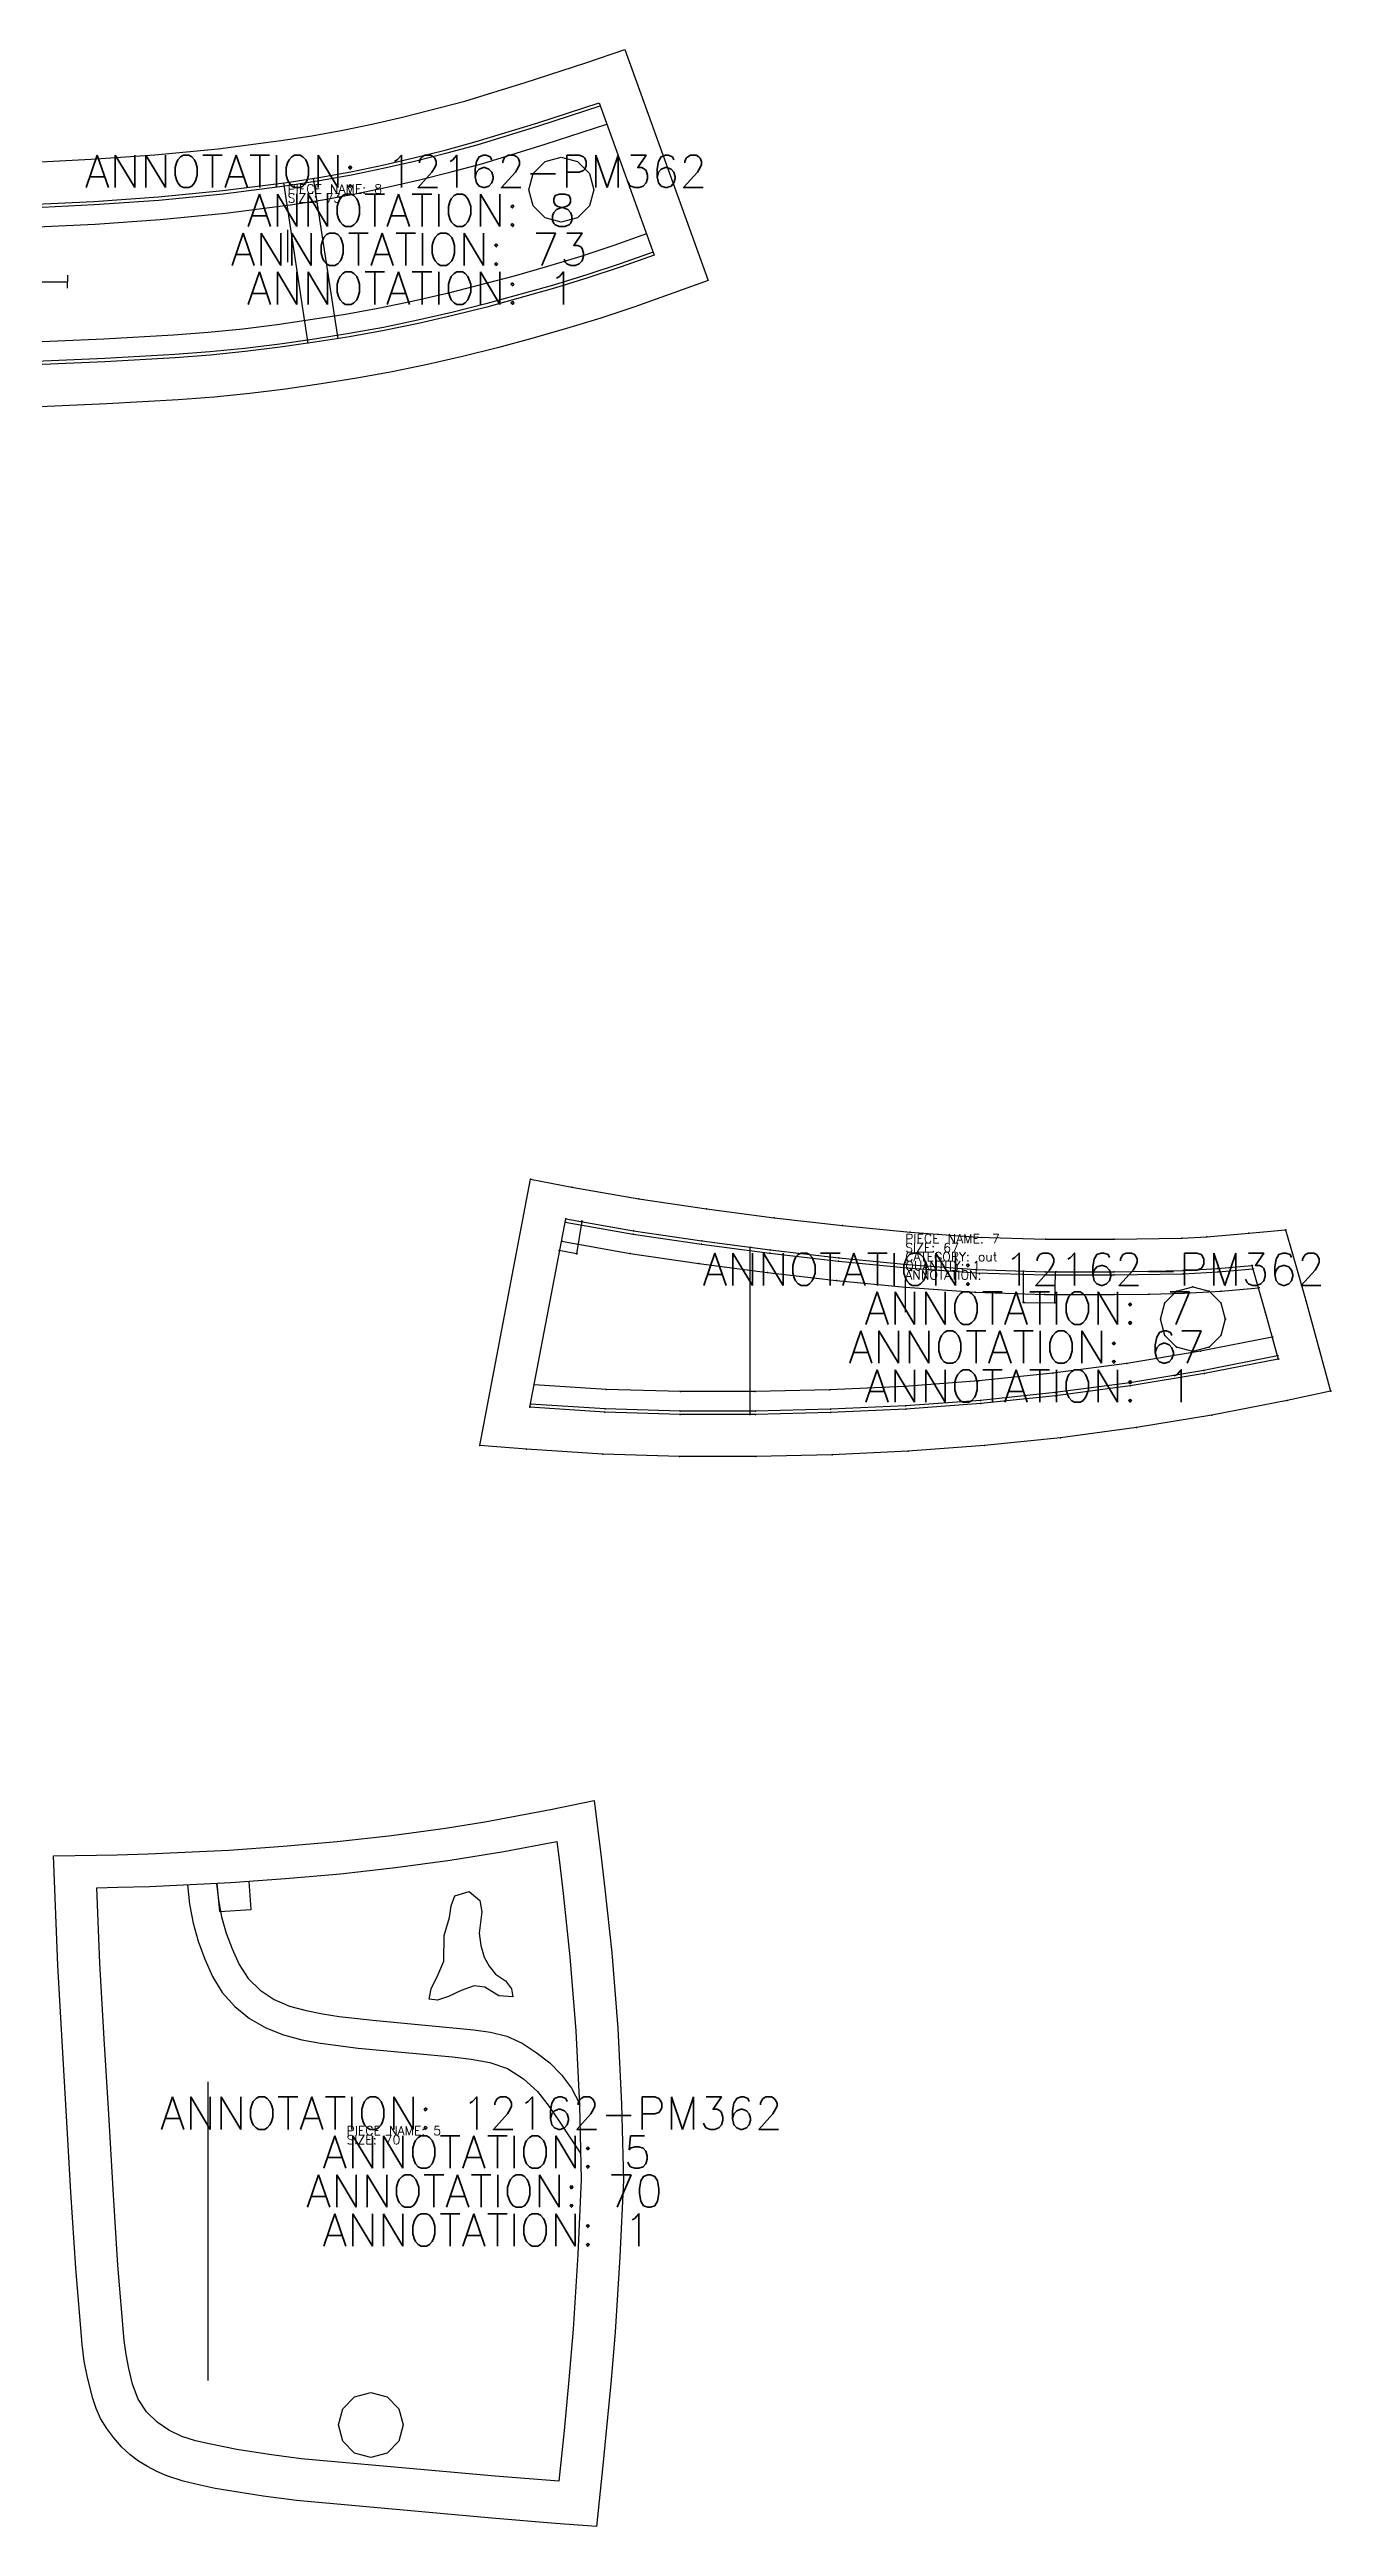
# Model space of a CAD drawing. Extents: x 0 to 3491, y 0 to 2996.
# Drawn here: x 2840 to 3235, y 1453 to 2217 of the extents above; entities that cross this region are included whole.
import ezdxf

# ---------------------------------------------------------------- set-up
doc = ezdxf.new("R2010")
doc.units = 0
for name, color, linetype in [('1', 7, 'CONTINUOUS'), ('14', 7, 'CONTINUOUS'), ('2', 7, 'CONTINUOUS'), ('3', 2, 'CONTINUOUS'), ('5', 5, 'CONTINUOUS'), ('7', 5, 'CONTINUOUS'), ('8', 4, 'CONTINUOUS')]:
    doc.layers.add(name, color=color, linetype=linetype)
doc.styles.get("Standard").update_dxf_attribs({"font": 'txt', "bigfont": ' '})

# ---------------------------------------------------------------- blocks, each defined once
blk = doc.blocks.new('BLK_5_3')
at = {"layer": '1'}
blk.add_lwpolyline([(84.3679, 45.8817), (79.7943, 46.6794), (75.177, 47.6908), (69.9426, 48.9189), (64.8761, 50.5889), (61.8759, 51.8926), (58.974, 53.3938), (56.2173, 55.0932), (53.6367, 57.0369), (50.9857, 59.5238), (48.573, 62.2468), (46.3958, 65.1611), (44.515, 68.267), (43.175, 71.2649), (42.1096, 74.3857), (40.5017, 80.8722), (39.4586, 85.8806), (38.832, 90.9892), (36.8219, 114.5916), (35.3646, 138.037), (34.0325, 161.4724), (32.6464, 184.5284), (31.307, 207.8603), (30.3451, 231.4233), (30, 241.6844), (43.208, 241.8575), (49.5852, 241.975), (59.1201, 242.2456), (83.9862, 243.4345), (100.7373, 244.6312), (117.463, 246.1211), (134.1845, 247.9607), (150.8547, 250.1979), (163.0041, 252.1414), (183.1665, 255.9451), (196.687, 258.6902), (198.8534, 241.2621), (200.0109, 231.5081), (202.1426, 211.7654), (203.9904, 188.5651), (205.1147, 165.1531), (205.7147, 141.7374), (204.6215, 118.0748), (203.1784, 94.8142), (201.8475, 79.023), (200.3088, 63.2476), (199.3365, 53.7623), (197.34, 34.941), (184.768, 35.8927), (165.0726, 37.4654), (104.8822, 42.9015), (94.6081, 44.2532), (84.3679, 45.8817)], close=True, dxfattribs=at)
at = {"layer": '14'}
blk.add_lwpolyline([(86.5463, 58.6987), (77.9885, 60.3833), (73.7194, 61.381), (69.5745, 62.7124), (65.5535, 64.6024), (61.9113, 67.0691), (58.6715, 70.3259), (56.1264, 74.1321), (54.374, 78.771), (53.1967, 83.6718), (52.3269, 87.95), (51.766, 92.301), (49.7885, 115.5212), (48.3432, 138.7793), (47.0211, 162.0459), (45.6228, 185.3088), (44.2874, 208.5742), (43.3386, 231.8584), (49.8147, 231.9777), (59.5269, 232.2538), (84.6197, 233.4546), (101.5515, 234.6643), (118.4579, 236.1706), (135.4171, 238.037), (152.3242, 240.3064), (168.7738, 242.9974), (185.1556, 246.145), (185.9478, 239.6985), (187.0956, 230.0256), (189.1995, 210.5542), (191.0189, 187.7026), (192.1191, 164.8047), (192.7102, 141.8865), (191.6424, 118.8091), (190.2127, 95.758), (188.8958, 80.1408), (187.3736, 64.5393), (185.7495, 48.8556), (166.174, 50.4187), (106.3464, 55.8191), (96.4303, 57.1226), (86.5463, 58.6987)], close=True, dxfattribs=at)
at = {"layer": '5'}
blk.add_line((77.5476, 171.9999), (77.5476, 79.9526), dxfattribs=at)
at = {"layer": '7'}
blk.add_line((77.5476, 171.9999), (77.5476, 79.9526), dxfattribs=at)
at = {"layer": '8'}
for p, q in [((80.2841, 233.1848), (81.1712, 224.5019)), ((90.8825, 225.1074), (90.3146, 233.8048)), ((81.1712, 224.5064), (90.8825, 225.1029))]:
    blk.add_line(p, q, dxfattribs=at)
for points in [[(71.286, 232.7321), (71.9137, 226.7947), (73.0181, 220.9683), (74.5721, 215.339), (76.593, 209.8607), (78.9758, 204.496), (81.9799, 199.523), (85.8715, 195.1808), (90.4193, 191.5189), (95.487, 188.6788), (100.9228, 186.523), (106.5454, 184.9832), (112.2979, 183.8866), (123.8848, 182.3921), (138.4341, 181.0611), (152.9834, 179.7301)], [(80.2774, 233.1842), (80.8303, 227.9913), (81.8084, 222.8986), (83.2055, 217.8755), (85.0347, 212.9966), (87.2015, 208.2192), (89.9884, 203.8696), (93.6871, 200.2494), (98.0114, 197.3673), (102.7844, 195.3783), (107.8314, 193.9865), (112.9248, 192.919), (118.081, 192.1335), (128.4368, 190.9915), (159.5513, 188.0023)], [(145.805, 197.4917), (146.3885, 200.6485), (148.5076, 204.8895), (150.3643, 209.1721), (150.469, 217.149), (152.0541, 222.6993), (152.5823, 226.2945), (153.7005, 229.3091), (158.1756, 230.6491), (161.4038, 227.8936), (162.0285, 224.4305), (161.2634, 217.8624), (161.7068, 214.0804), (162.7572, 210.4492)], [(162.7572, 210.4532), (164.2526, 207.6582), (166.2567, 205.1898), (169.3609, 203.1659), (171.1694, 200.6496), (171.557, 198.1651)], [(171.557, 198.1696), (167.2784, 198.4983), (162.9547, 201.1719), (159.6722, 201.6248), (155.6857, 200.1648), (151.737, 198.3283), (148.3886, 197.1653), (145.805, 197.4962)], [(159.5513, 188.0063), (164.7436, 187.3216), (169.7729, 186.1251), (174.4558, 183.9021), (178.8311, 181.0436), (182.9602, 177.8469), (186.6326, 174.1741), (189.6633, 170.0051), (192.0996, 165.3338)], [(152.9834, 179.7341), (158.7762, 179.0352), (164.5306, 177.9599), (169.9783, 176.1189), (174.8675, 172.9695), (179.1888, 168.9861), (182.785, 164.4277), (186.0375, 159.5478), (189.3001, 154.7023), (192.5628, 149.8567)]]:
    blk.add_lwpolyline(points, dxfattribs=at)
blk.add_lwpolyline([(137.803, 66.2261), (136.4633, 61.2261), (132.803, 57.5658), (127.803, 56.2261), (122.803, 57.5658), (119.1427, 61.2261), (117.803, 66.2261), (119.1427, 71.2261), (122.803, 74.8863), (127.803, 76.2261), (132.803, 74.8863), (136.4633, 71.2261), (137.803, 66.2261)], close=True, dxfattribs=at)
at = {"layer": '1'}
for s, height, p in [('ANNOTATION: 12162-PM362', 10, (62.8573, 157.3451)), ('ANNOTATION: 5', 10, (112.8573, 145.3451)), ('SIZE: 70', 2.8, (120.3573, 152.7451)), ('PIECE NAME: 5', 2.8, (120.3573, 155.5451)), ('ANNOTATION: 70', 10, (107.8573, 133.3451)), ('ANNOTATION: 1', 10, (112.8573, 121.3451))]:
    blk.add_text(s, height=height, dxfattribs=at).set_placement(p)
blk = doc.blocks.new('BLK_7_2')
at = {"layer": '1'}
blk.add_lwpolyline([(45.0247, 39.4518), (60.6455, 121.5489), (73.4043, 119.1416), (94.0787, 115.5058), (114.9115, 112.4465), (135.8048, 109.6794), (156.836, 107.2584), (177.7551, 105.2316), (198.6515, 103.7085), (219.5191, 103.056), (240.6101, 103.0613), (261.503, 103.4034), (269.2554, 103.8232), (282.1585, 104.8873), (293.4262, 105.9737), (295.5902, 98.5883), (299.7354, 84.1879), (303.7876, 69.5177), (307.385, 56.2455), (293.9322, 53.3986), (270.7959, 48.8328), (247.5083, 44.9911), (224.1333, 41.872), (200.6461, 39.4452), (177.1417, 37.7398), (153.6792, 36.6539), (130.17, 36.0825), (106.651, 36.0797), (83.0234, 36.8131), (59.4922, 38.3177), (45.0247, 39.4518)], close=True, dxfattribs=at)
at = {"layer": '14'}
blk.add_lwpolyline([(60.5081, 51.278), (71.5506, 109.315), (92.4951, 105.6319), (113.537, 102.5413), (134.6204, 99.7497), (155.7483, 97.3177), (176.9165, 95.2668), (198.1269, 93.7222), (219.3817, 93.0569), (240.6488, 93.0613), (261.9129, 93.4116), (272.5202, 94.0258), (283.1146, 94.9331), (287.2479, 80.5726), (291.2403, 66.1169), (268.4827, 61.6253), (245.5957, 57.8497), (222.6038, 54.7817), (199.5301, 52.3972), (176.3947, 50.7183), (153.2227, 49.6459), (130.033, 49.0818), (106.8366, 49.0784), (83.6511, 49.798), (60.5081, 51.278)], close=True, dxfattribs=at)
at = {"layer": '2'}
for p in [(60.6455, 121.5489), (71.3654, 108.3321), (71.5506, 109.315), (76.5283, 108.6535), (69.5423, 99.6252), (70.2533, 102.4361), (128.3362, 100.5468), (293.4262, 105.9737), (74.8346, 98.5316), (74.8346, 98.5271), (212.6074, 93.1873), (222.5934, 93.0228), (283.1146, 94.9331), (283.3985, 93.9558), (285.105, 88.0918), (212.6245, 83.5637), (212.6245, 83.5592), (222.3224, 83.4859), (222.3224, 83.4814), (274.9048, 78.4405), (274.9048, 78.4405), (289.3927, 72.8809), (290.9778, 67.0835), (291.2403, 66.1169), (61.8219, 58.1965), (307.385, 56.2455), (60.5081, 51.278), (60.5081, 51.278), (60.6937, 52.2665), (128.3362, 49.062), (45.0247, 39.4518), (45.0247, 39.4518)]:
    blk.add_point(p, dxfattribs=at)
at = {"layer": '3'}
for p in [(73.4043, 119.1416), (94.0787, 115.5058), (114.9115, 112.4465), (135.8048, 109.6794), (156.836, 107.2584), (92.3432, 104.6435), (92.4951, 105.6319), (113.3997, 101.5508), (113.537, 102.5413), (134.6204, 99.7497), (177.7551, 105.2316), (198.6515, 103.7085), (219.5191, 103.056), (240.6101, 103.0613), (261.503, 103.4034), (269.2554, 103.8232), (282.1585, 104.8873), (91.3947, 98.7191), (112.5745, 95.6078), (133.7329, 92.806), (134.4721, 98.7603), (155.6507, 96.3226), (155.7483, 97.3177), (176.8286, 94.2707), (176.9165, 95.2668), (198.0701, 92.7238), (198.1269, 93.7222), (219.3769, 92.0568), (219.3817, 93.0569), (240.6287, 92.0611), (240.6488, 93.0613), (261.9129, 93.4116), (261.955, 92.4126), (272.5202, 94.0258), (272.6831, 93.036), (295.5902, 98.5883), (155.0147, 90.3564), (176.3098, 88.2932), (197.7545, 86.7321), (219.2957, 86.0574), (240.6665, 86.0613), (251.4371, 86.1384), (259.9048, 87.1008), (262.2003, 86.4175), (264.9048, 88.4405), (269.9048, 87.1008), (273.6597, 87.0972), (299.7354, 84.1879), (254.9048, 78.4405), (256.2445, 83.4405), (273.5651, 83.4405), (287.2479, 80.5726), (256.2445, 73.4405), (259.9048, 69.7802), (269.9048, 69.7802), (273.5651, 73.4405), (303.7876, 69.5177), (221.7621, 61.731), (244.5618, 64.7729), (264.9048, 68.4405), (267.2351, 68.5133), (268.3045, 62.6093), (268.4827, 61.6253), (83.9746, 56.7905), (106.9348, 56.0778), (129.9402, 56.0813), (152.9614, 56.6412), (175.9864, 57.7064), (198.9154, 59.3702), (222.4671, 55.7726), (222.6038, 54.7817), (245.4419, 58.8377), (245.5957, 57.8497), (83.6511, 49.798), (83.6911, 50.7973), (106.8366, 49.0784), (106.8469, 50.0785), (130.0183, 50.0817), (130.033, 49.0818), (153.1726, 50.6448), (153.2227, 49.6459), (176.3379, 51.7167), (176.3947, 50.7183), (199.4397, 53.393), (199.5301, 52.3972), (270.7959, 48.8328), (293.9322, 53.3986), (59.4922, 38.3177), (200.6461, 39.4452), (224.1333, 41.872), (247.5083, 44.9911), (83.0234, 36.8131), (106.651, 36.0797), (130.17, 36.0825), (153.6792, 36.6539), (177.1417, 37.7398)]:
    blk.add_point(p, dxfattribs=at)
at = {"layer": '5'}
blk.add_line((176.234, 90.6307), (176.234, 80.6307), dxfattribs=at)
at = {"layer": '8'}
for p, q in [((76.5283, 108.6535), (74.8346, 98.5271)), ((74.8346, 98.5316), (69.5423, 99.6252)), ((128.3362, 100.5468), (128.3362, 49.062)), ((212.6074, 93.1873), (212.6245, 83.5592)), ((222.3224, 83.4859), (222.5934, 93.0228)), ((212.6245, 83.5637), (222.3224, 83.4814))]:
    blk.add_line(p, q, dxfattribs=at)
for points in [[(71.3654, 108.3321), (92.3432, 104.6435), (113.3997, 101.5508), (134.4721, 98.7603), (155.6507, 96.3226), (176.8286, 94.2707), (198.0701, 92.7238), (219.3769, 92.0568), (240.6287, 92.0611), (261.955, 92.4126), (272.6831, 93.036), (283.3985, 93.9558)], [(70.2533, 102.4361), (91.3947, 98.7191), (112.5745, 95.6078), (133.7329, 92.806), (155.0147, 90.3564), (176.3098, 88.2932), (197.7545, 86.7321), (219.2957, 86.0574), (240.6665, 86.0613), (251.4371, 86.1384), (262.2003, 86.4175), (273.6597, 87.0972), (285.105, 88.0918)], [(289.3927, 72.8809), (267.2351, 68.5133), (244.5618, 64.7729), (221.7621, 61.731), (198.9154, 59.3702), (175.9864, 57.7064), (152.9614, 56.6412), (129.9402, 56.0813), (106.9348, 56.0778), (83.9746, 56.7905), (61.8219, 58.1965)], [(290.9778, 67.0835), (268.3045, 62.6093), (245.4419, 58.8377), (222.4671, 55.7726), (199.4397, 53.393), (176.3379, 51.7167), (153.1726, 50.6448), (130.0183, 50.0817), (106.8469, 50.0785), (83.6911, 50.7973), (60.6937, 52.2665)]]:
    blk.add_lwpolyline(points, dxfattribs=at)
blk.add_lwpolyline([(274.9048, 78.4405), (273.5651, 73.4405), (269.9048, 69.7802), (264.9048, 68.4405), (259.9048, 69.7802), (256.2445, 73.4405), (254.9048, 78.4405), (256.2445, 83.4405), (259.9048, 87.1008), (264.9048, 88.4405), (269.9048, 87.1008), (273.5651, 83.4405), (274.9048, 78.4405)], close=True, dxfattribs=at)
at = {"layer": '1'}
for s, height, p in [('SIZE: 67', 2.8, (176.2342, 99.0707)), ('PIECE NAME: 7', 2.8, (176.2342, 101.8707)), ('ANNOTATION: 12162-PM362', 10, (113.6926, 88.8144)), ('ANNOTATION: ', 2.8, (176.2342, 90.6707)), ('CATEGORY: out', 2.8, (176.2342, 96.2707)), ('QUANTITY: 1', 2.8, (176.2342, 93.4707)), ('ANNOTATION: 7', 10, (163.6926, 76.8144)), ('ANNOTATION: 67', 10, (158.6926, 64.8144)), ('ANNOTATION: 1', 10, (163.6926, 52.8144))]:
    blk.add_text(s, height=height, dxfattribs=at).set_placement(p)
at = {"layer": '2'}
for s, p in [('# 2', (60.6455, 121.5489)), ('# 25', (71.3654, 108.3321)), ('# 7', (71.5506, 109.315)), ('# 13', (76.5283, 108.6535)), ('# 16', (69.5423, 99.6252)), ('# 27', (70.2533, 102.4361)), ('# 17', (128.3362, 100.5468)), ('# 3', (293.4262, 105.9737)), ('# 15', (74.8346, 98.5316)), ('# 14', (74.8346, 98.5271)), ('# 19', (212.6074, 93.1873)), ('# 24', (222.5934, 93.0228)), ('# 8', (283.1146, 94.9331)), ('# 26', (283.3985, 93.9558)), ('# 28', (285.105, 88.0918)), ('# 21', (212.6245, 83.5637)), ('# 20', (212.6245, 83.5592)), ('# 23', (222.3224, 83.4859)), ('# 22', (222.3224, 83.4814)), ('# 11', (274.9048, 78.4405)), ('# 31', (289.3927, 72.8809)), ('# 29', (290.9778, 67.0835)), ('# 9', (291.2403, 66.1169)), ('# 32', (61.8219, 58.1965)), ('# 4', (307.385, 56.2455)), ('# 6', (60.5081, 51.278)), ('# 30', (60.6937, 52.2665)), ('# 18', (128.3362, 49.062)), ('# 1', (45.0247, 39.4518))]:
    blk.add_text(s, height=0.1, dxfattribs=at).set_placement(p)
at = {"layer": '8'}
for p in [(71.3654, 108.3321), (76.5283, 108.6535), (70.2533, 102.4361), (128.3362, 100.5468), (74.8346, 98.5316), (212.6074, 93.1873), (212.6245, 83.5637), (222.3224, 83.4859), (274.9048, 78.4405), (289.3927, 72.8809), (290.9778, 67.0835)]:
    blk.add_text('NM', height=0.1, dxfattribs=at).set_placement(p)
blk = doc.blocks.new('BLK_8_4')
at = {"layer": '1'}
blk.add_lwpolyline([(30, 30.2481), (30.0528, 104.5331), (74.8883, 106.0776), (94.6322, 106.3198), (114.1907, 107.2913), (133.8263, 108.6723), (153.3121, 110.5606), (172.6465, 113.0424), (182.2095, 114.5293), (191.7361, 116.227), (201.1862, 118.1893), (210.5911, 120.3631), (229.3344, 125.2428), (247.9724, 130.9497), (266.6604, 137.0658), (278.7268, 141.1263), (304.3551, 69.9437), (281.7523, 61.8172), (271.2579, 58.3392), (260.6924, 55.0934), (250.0671, 52.046), (239.4055, 49.1538), (228.6923, 46.4623), (217.8531, 43.9849), (206.9635, 41.7435), (196.0455, 39.7716), (185.0882, 38.0224), (174.1101, 36.4484), (163.1036, 35.0919), (152.0602, 33.9957), (140.997, 33.1095), (118.9804, 31.8663), (75.3259, 30.0001), (30, 30.2481)], close=True, dxfattribs=at)
at = {"layer": '14'}
blk.add_lwpolyline([(43.009, 43.1772), (43.0438, 91.973), (75.0857, 93.0768), (95.043, 93.3262), (114.9765, 94.315), (134.8831, 95.7153), (154.7418, 97.6395), (174.5251, 100.1789), (184.3756, 101.7113), (194.1882, 103.4602), (203.9392, 105.4845), (213.6438, 107.7265), (223.3005, 110.137), (232.9059, 112.7429), (251.9183, 118.563), (270.8075, 124.7449), (287.7328, 77.7324), (277.554, 74.1206), (267.3065, 70.7241), (256.9748, 67.5505), (236.145, 61.7388), (225.6555, 59.1027), (215.1031, 56.6903), (204.5013, 54.5083), (193.8421, 52.5838), (183.1451, 50.8764), (172.4182, 49.338), (161.6635, 48.012), (150.8771, 46.9415), (140.0711, 46.0766), (118.4201, 44.8543), (75.0857, 43.0017), (43.009, 43.1772)], close=True, dxfattribs=at)
at = {"layer": '5'}
blk.add_line((174.7249, 85.5631), (174.7249, 75.5631), dxfattribs=at)
at = {"layer": '8'}
for p, q in [((173.4753, 100.0279), (180.9921, 50.5535)), ((182.6172, 101.4241), (190.1819, 51.9786)), ((75.0857, 93.0813), (75.0857, 43.0062)), ((44.01, 44.1718), (44.0429, 91.0073)), ((50.014, 50.1389), (50.039, 85.2103)), ((50.039, 85.2058), (75.3265, 86.0809)), ((87.8934, 67.5492), (87.8914, 69.5526)), ((87.8934, 71.5531), (87.8934, 69.5536)), ((87.8934, 69.5491), (106.8924, 69.5531)), ((87.8934, 67.5537), (87.896, 69.5531)), ((106.8924, 71.5531), (106.8924, 69.5576)), ((106.8924, 67.5532), (106.8924, 69.5486)), ((75.1239, 50.0016), (50.014, 50.1434)), ((118.3383, 45.8555), (75.086, 44.0027)), ((75.0912, 44.0017), (44.01, 44.1763))]:
    blk.add_line(p, q, dxfattribs=at)
for points in [[(75.0857, 92.0768), (95.0763, 92.3267), (115.039, 93.317), (134.9823, 94.7202), (154.8535, 96.6459), (174.6756, 99.1905), (184.5495, 100.7268), (194.3857, 102.4801), (204.158, 104.5088), (213.884, 106.7558), (223.5602, 109.1714), (233.1848, 111.7827), (252.2342, 117.6141), (271.1484, 123.8047)], [(75.086, 86.0768), (95.2783, 86.3303), (115.4144, 87.3289), (135.4898, 88.7421), (155.5365, 90.6857), (175.5682, 93.2584), (185.5856, 94.8182), (195.5646, 96.5979), (205.4785, 98.6566), (215.3454, 100.9367), (225.1483, 103.3852), (234.8993, 106.0322), (254.1308, 111.9212), (273.1811, 118.1593)], [(44.0429, 91.0028), (44.2857, 91.0152), (44.5285, 91.0235), (44.7713, 91.0319), (45.0141, 91.0403), (45.4996, 91.057), (45.9852, 91.0737), (46.9564, 91.1072), (47.9276, 91.1406), (49.8699, 91.2075), (51.8122, 91.2744), (55.6969, 91.4083), (59.5815, 91.5421), (67.3509, 91.8098), (75.1202, 92.0774)], [(285.3613, 84.3194), (275.2633, 80.7361), (265.097, 77.3668), (254.8916, 74.2335), (244.6286, 71.2922), (223.9511, 65.8917), (213.5635, 63.5177), (203.1271, 61.3709), (192.6199, 59.475), (171.4898, 56.2751), (160.8771, 54.9667), (150.2362, 53.9109), (139.5758, 53.0583), (118.056, 51.8446), (75.0851, 50.0087)], [(287.3938, 78.6732), (277.2262, 75.0653), (266.9897, 71.6727), (256.6754, 68.5047), (235.8795, 62.703), (225.4059, 60.0711), (214.8794, 57.6647), (204.3036, 55.4883), (193.6712, 53.5688), (183.0008, 51.8658), (172.2918, 50.3299), (161.5558, 49.006), (150.7886, 47.9374), (140.0015, 47.074), (118.3383, 45.8515)]]:
    blk.add_lwpolyline(points, dxfattribs=at)
blk.add_lwpolyline([(269.1199, 97.9237), (267.7801, 92.9237), (264.1199, 89.2635), (259.1199, 87.9237), (254.1199, 89.2635), (250.4596, 92.9237), (249.1199, 97.9237), (250.4596, 102.9237), (254.1199, 106.584), (259.1199, 107.9237), (264.1199, 106.584), (267.7801, 102.9237), (269.1199, 97.9237)], close=True, dxfattribs=at)
at = {"layer": '1'}
for s, height, p in [('ANNOTATION: 12162-PM362', 10, (112.1774, 98.5631)), ('PIECE NAME: 8', 2.8, (174.725, 96.7632)), ('ANNOTATION: 8', 10, (162.1774, 86.5631)), ('SIZE: 73', 2.8, (174.725, 93.9632)), ('ANNOTATION: 73', 10, (157.1774, 74.5631)), ('ANNOTATION: 1', 10, (162.1774, 62.5631))]:
    blk.add_text(s, height=height, dxfattribs=at).set_placement(p)

msp = doc.modelspace()

# ---------------------------------------------------------------- block references
at = {"layer": '1'}
for name, p in [('BLK_8_4', (2738.2211, 2075.8033)), ('BLK_7_2', (2927.153, 1747.1131)), ('BLK_5_3', (2810.7996, 1418.4229))]:
    msp.add_blockref(name, p, dxfattribs=at)

doc.saveas('drawing.dxf')
